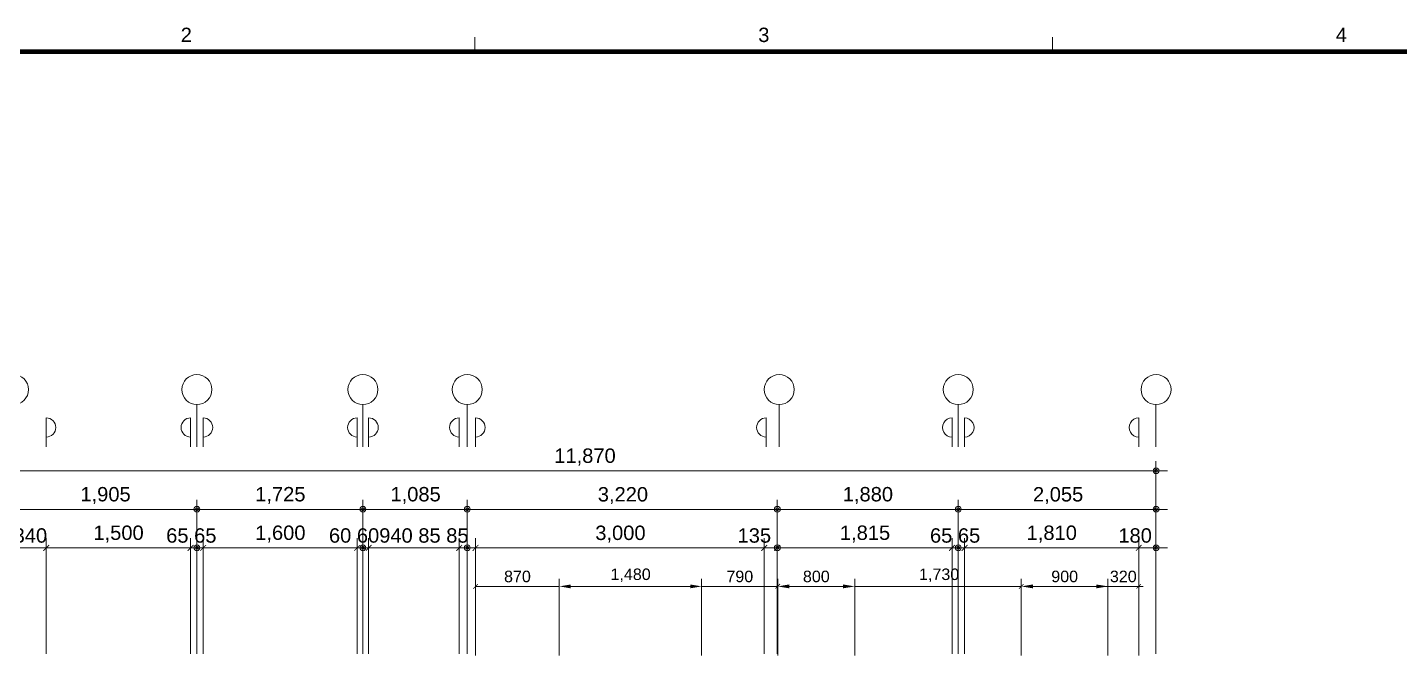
# Model space of a CAD drawing. Header units: millimetres. Extents: x 906 to 41302, y 848 to 28850.
# Drawn here: x 8475 to 22729, y 22286 to 28850 of the extents above; entities that cross this region are included whole.
import ezdxf

# ---------------------------------------------------------------- set-up
doc = ezdxf.new("R2010")
doc.units = ezdxf.units.MM
for name, color, linetype in [('PDF_0', 7, 'Continuous'), ('PDF_A-ST-AXIS-DIM', 7, 'Continuous'), ('PDF_X-FORM(동탄)$G-BORD-FORM', 7, 'Continuous'), ('PDF_문자', 7, 'Continuous')]:
    doc.layers.add(name, color=color, linetype=linetype)
doc.styles.add('PDF Arial', font='arial.ttf')

msp = doc.modelspace()

# ---------------------------------------------------------------- linework, layer by layer
at = {"layer": 'PDF_0', "lineweight": 13}
for points in [[(20080, 24246), (20319, 24246)], [(20080, 23846), (20319, 23846)], [(16384, 23446), (16145, 23446)], [(20080, 23446), (20319, 23446)]]:
    msp.add_lwpolyline(points, dxfattribs=at)
for points in [[(10355, 23846), (10114, 23846)], [(11840, 23846), (12080, 23846)], [(13165, 23846), (12924, 23846)], [(16145, 23846), (16384, 23846)], [(18024, 23846), (18265, 23846)], [(10355, 23446), (10114, 23446)], [(12080, 23446), (11840, 23446)], [(12924, 23446), (13165, 23446)], [(18024, 23446), (18265, 23446)]]:
    msp.add_lwpolyline(points, close=True, dxfattribs=at)
for centre, radius in [((20200, 24247), 30.2), ((20200, 24247), 15.3), ((10235, 23847), 30.2), ((10235, 23847), 30.2), ((10235, 23847), 15.3), ((10235, 23847), 15.3), ((11960, 23847), 30.2), ((11960, 23847), 30.2), ((11960, 23847), 15.3), ((11960, 23847), 15.3), ((13044, 23847), 30.2), ((13044, 23847), 30.2), ((13044, 23847), 15.3), ((13044, 23847), 15.3), ((16265, 23847), 30.2), ((16265, 23847), 30.2), ((16265, 23847), 15.3), ((16265, 23847), 15.3), ((18145, 23847), 30.2), ((18145, 23847), 30.2), ((18145, 23847), 15.3), ((18145, 23847), 15.3), ((20200, 23847), 30.2), ((20200, 23847), 15.3), ((10235, 23447), 30.2), ((10235, 23447), 30.2), ((10235, 23447), 15.3), ((10235, 23447), 15.3), ((11960, 23447), 30.2), ((11960, 23447), 30.2), ((11960, 23447), 15.3), ((11960, 23447), 15.3), ((13044, 23447), 30.2), ((13044, 23447), 30.2), ((13044, 23447), 15.3), ((13044, 23447), 15.3), ((16265, 23447), 30.2), ((16265, 23447), 15.3), ((18145, 23447), 30.2), ((18145, 23447), 30.2), ((18145, 23447), 15.3), ((18145, 23447), 15.3), ((20200, 23447), 30.2), ((20200, 23447), 15.3)]:
    msp.add_circle(centre, radius, dxfattribs=at)
at = {"layer": 'PDF_0', "transparency": 33554559}
for points in [[(8636, 23419), (8642, 23412), (8696, 23479)], [(8696, 23479), (8642, 23412), (8636, 23419)], [(8642, 23412), (8696, 23479), (8703, 23473)], [(8703, 23473), (8696, 23479), (8642, 23412)], [(10137, 23419), (10143, 23412), (10196, 23479)], [(10137, 23419), (10143, 23412), (10196, 23479)], [(10143, 23412), (10196, 23479), (10202, 23473)], [(10143, 23412), (10196, 23479), (10202, 23473)], [(10326, 23479), (10272, 23412), (10266, 23419)], [(10326, 23479), (10272, 23412), (10266, 23419)], [(10333, 23473), (10326, 23479), (10272, 23412)], [(10333, 23473), (10326, 23479), (10272, 23412)], [(11866, 23419), (11872, 23412), (11926, 23479)], [(11866, 23419), (11872, 23412), (11926, 23479)], [(11872, 23412), (11926, 23479), (11933, 23473)], [(11872, 23412), (11926, 23479), (11933, 23473)], [(12046, 23479), (11993, 23412), (11987, 23419)], [(12046, 23479), (11993, 23412), (11987, 23419)], [(12052, 23473), (12046, 23479), (11993, 23412)], [(12052, 23473), (12046, 23479), (11993, 23412)], [(12926, 23419), (12933, 23412), (12986, 23479)], [(12926, 23419), (12933, 23412), (12986, 23479)], [(12933, 23412), (12986, 23479), (12993, 23473)], [(12933, 23412), (12986, 23479), (12993, 23473)], [(13156, 23479), (13102, 23412), (13096, 23419)], [(13156, 23479), (13102, 23412), (13096, 23419)], [(13162, 23473), (13156, 23479), (13102, 23412)], [(13162, 23473), (13156, 23479), (13102, 23412)], [(16096, 23419), (16103, 23412), (16157, 23479)], [(16096, 23419), (16103, 23412), (16157, 23479)], [(16103, 23412), (16157, 23479), (16163, 23473)], [(16103, 23412), (16157, 23479), (16163, 23473)], [(16291, 23479), (16238, 23412), (16232, 23419)], [(16297, 23473), (16291, 23479), (16238, 23412)], [(18047, 23419), (18053, 23412), (18106, 23479)], [(18047, 23419), (18053, 23412), (18106, 23479)], [(18053, 23412), (18106, 23479), (18112, 23473)], [(18053, 23412), (18106, 23479), (18112, 23473)], [(18236, 23479), (18182, 23412), (18176, 23419)], [(18236, 23479), (18182, 23412), (18176, 23419)], [(18243, 23473), (18236, 23479), (18182, 23412)], [(18243, 23473), (18236, 23479), (18182, 23412)], [(19987, 23419), (19993, 23412), (20046, 23479)], [(20046, 23479), (19993, 23412), (19987, 23419)], [(19993, 23412), (20046, 23479), (20052, 23473)], [(20052, 23473), (20046, 23479), (19993, 23412)], [(13151, 23073), (13109, 23020), (13103, 23025)], [(13156, 23067), (13151, 23073), (13109, 23020)], [(16243, 23025), (16248, 23020), (16291, 23073)], [(16248, 23020), (16291, 23073), (16296, 23067)], [(18773, 23025), (18778, 23020), (18821, 23073)], [(18778, 23020), (18821, 23073), (18826, 23067)], [(20041, 23073), (19998, 23020), (19993, 23025)], [(20046, 23067), (20041, 23073), (19998, 23020)]]:
    msp.add_solid(points, dxfattribs=at)
at = {"layer": 'PDF_A-ST-AXIS-DIM', "lineweight": 13}
for points in [[(10234, 24933), (10234, 24496)], [(11959, 24933), (11959, 24496)], [(13044, 24933), (13044, 24496)], [(16285, 24933), (16285, 24496)], [(18144, 24933), (18144, 24496)], [(20199, 24933), (20199, 24496)], [(20139, 24246), (8389, 24246)], [(20199, 22347), (20199, 24346)], [(10175, 23846), (8389, 23846)], [(11900, 23846), (10294, 23846)], [(12985, 23846), (12019, 23846)], [(13104, 23846), (16204, 23846)], [(16325, 23846), (18085, 23846)], [(18204, 23846), (20139, 23846)], [(20199, 23946), (20199, 22347), (20199, 23546)], [(10170, 23446), (8670, 23446), (8389, 23446)], [(10359, 23446), (10300, 23446), (10234, 23446), (10170, 23446), (10109, 23446)], [(10175, 23446), (10114, 23446)], [(10294, 23446), (10355, 23446)], [(12899, 23446), (12959, 23446), (12019, 23446), (11959, 23446), (11900, 23446), (11840, 23446), (11900, 23446), (10300, 23446)], [(12985, 23446), (12924, 23446)], [(12959, 23446), (13044, 23446), (13130, 23446), (13189, 23446)], [(13104, 23446), (13165, 23446)], [(13130, 23446), (16129, 23446)], [(18019, 23446), (18080, 23446), (16264, 23446), (16129, 23446), (16070, 23446)], [(16325, 23446), (16384, 23446)], [(18085, 23446), (18024, 23446)], [(18080, 23446), (18144, 23446), (18210, 23446), (18269, 23446)], [(18204, 23446), (18265, 23446)], [(18210, 23446), (20019, 23446), (20139, 23446)], [(13130, 22327), (13130, 23126)], [(20019, 22327), (20019, 23126)], [(13130, 23046), (14000, 23046)], [(14119, 23046), (15360, 23046)], [(15479, 23046), (16270, 23046)], [(16389, 23046), (16949, 23046)], [(17070, 23046), (18799, 23046)], [(18920, 23046), (19579, 23046)], [(20067, 23046), (20019, 23046), (19700, 23046), (19651, 23046)]]:
    msp.add_lwpolyline(points, dxfattribs=at)
for points in [[(8670, 24597, 1), (8670, 24796), (8670, 24496)], [(10170, 24597, -1), (10170, 24796), (10170, 24496)], [(10300, 24597, 1), (10300, 24796), (10300, 24496)], [(11900, 24597, -1), (11900, 24796), (11900, 24496)], [(12020, 24597, 1), (12019, 24796), (12019, 24496)], [(12960, 24597, -1), (12959, 24796), (12959, 24496)], [(13130, 24597, 1), (13130, 24796), (13130, 24496)], [(16150, 24597, -1), (16149, 24796), (16149, 24496)], [(18080, 24597, -1.000007), (18080, 24796), (18080, 24496)], [(18210, 24597, 1.000007), (18210, 24796), (18210, 24496)], [(20020, 24597, -1.000007), (20019, 24796), (20019, 24496)]]:
    msp.add_lwpolyline(points, format="xyb", dxfattribs=at)
for points in [[(10234, 23946), (10234, 22347)], [(11959, 23946), (11959, 22347)], [(13044, 23946), (13044, 22347)], [(16264, 23946), (16264, 22347)], [(18144, 23546), (18144, 22347), (18144, 23946), (18144, 22347)], [(8670, 23546), (8670, 22347)], [(10170, 23546), (10170, 22347)], [(10234, 23546), (10234, 22347)], [(10300, 23546), (10300, 22347)], [(11900, 23546), (11900, 22347)], [(11959, 23546), (11959, 22347)], [(12019, 23546), (12019, 22347)], [(12959, 23546), (12959, 22347)], [(13044, 23546), (13044, 22347)], [(13130, 23546), (13130, 22347)], [(16129, 23546), (16129, 22347)], [(16264, 23546), (16264, 22347)], [(18080, 23546), (18080, 22347)], [(18210, 23546), (18210, 22347)], [(20019, 23546), (20019, 22347)], [(12080, 23446), (12019, 23446)], [(14000, 23126), (14000, 22327)], [(15479, 23126), (15479, 22327)], [(16270, 23126), (16270, 22327)], [(17070, 23126), (17070, 22327)], [(18799, 23126), (18799, 22327)], [(19700, 23126), (19700, 22327)]]:
    msp.add_lwpolyline(points, close=True, dxfattribs=at)
for centre in [(8330, 25090), (10235, 25090), (11960, 25090), (13044, 25090), (16285, 25090), (18145, 25090), (20200, 25090)]:
    msp.add_circle(centre, 156, dxfattribs=at)
at = {"layer": 'PDF_A-ST-AXIS-DIM', "transparency": 33554559}
for points in [[(14119, 23066), (14119, 23026), (14000, 23046)], [(15360, 23066), (15360, 23026), (15479, 23046)], [(16389, 23066), (16389, 23026), (16270, 23046)], [(16949, 23066), (16949, 23026), (17070, 23046)], [(18920, 23066), (18920, 23026), (18799, 23046)], [(19579, 23066), (19579, 23026), (19700, 23046)]]:
    msp.add_solid(points, dxfattribs=at)
at = {"layer": 'PDF_X-FORM(동탄)$G-BORD-FORM', "lineweight": 13}
for points in [[(13124, 28598), (13124, 28749)], [(19124, 28598), (19124, 28749)]]:
    msp.add_lwpolyline(points, dxfattribs=at)
at = {"layer": 'PDF_X-FORM(동탄)$G-BORD-FORM', "lineweight": 0, "const_width": 49.7}
msp.add_lwpolyline([(1124, 1099), (41025, 1099), (41025, 28599), (1124, 28599)], close=True, dxfattribs=at)

# ---------------------------------------------------------------- texts
at = {"layer": 'PDF_문자', "attachment_point": 7, "style": 'PDF Arial'}
for s, insert, char_height in [('2', (10067, 28699), 149), ('3', (16067, 28697), 149), ('4', (22067, 28699), 149), ('11,870', (13948, 24301), 149.4), ('1,905', (9025, 23901), 149.4), ('1,725', (10841, 23901), 149.4), ('1,085', (12246, 23901), 149.4), ('3,220', (14400, 23900), 149.4), ('1,880', (16945, 23901), 149.4), ('2,055', (18921, 23900), 149.4), ('1,500', (9160, 23501), 149.4), ('1,600', (10841, 23501), 149.4), ('3,000', (14374, 23500), 149.4), ('1,815', (16915, 23501), 149.4), ('1,810', (18855, 23501), 149.4), ('340', (8331, 23498), 149.4), ('65 65', (9916, 23498), 149.4), ('60 60940 85 85', (11607, 23498), 149.38), ('135', (15852, 23498), 149.4), ('65 65', (17851, 23498), 149.4), ('180', (19808, 23498), 149.4), ('870', (13426, 23088), 119.5), ('1,480', (14532, 23090), 119.5), ('790', (15736, 23088), 119.5), ('800', (16531, 23088), 119.5), ('1,730', (17737, 23090), 119.5), ('900', (19111, 23088), 119.5), ('320', (19720, 23088), 119.5)]:
    msp.add_mtext(s, dxfattribs=dict(at, insert=insert, char_height=char_height))

doc.saveas('drawing.dxf')
